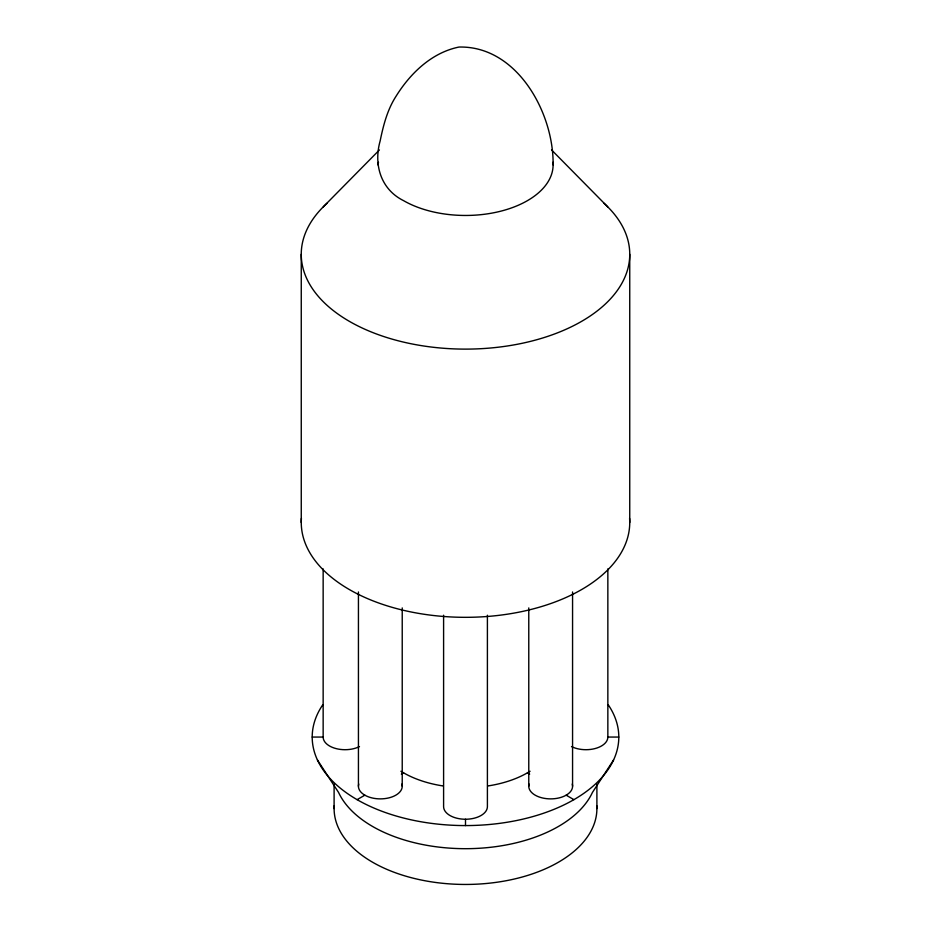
<?xml version="1.0" encoding="UTF-8"?>
<svg xmlns="http://www.w3.org/2000/svg" width="931" height="931" viewBox="0 0 931 931"><rect width="100%" height="100%" fill="white"/><g stroke="black" fill="none" stroke-linecap="round" stroke-linejoin="round"><path stroke-width="1.4" d="M552.979 162.25A87.595 50.577 0 0 1 501.122 211.093A87.595 50.577 0 0 1 403.565 200.642C380.651 189.319 373.494 164.345 380.139 140.965C383.351 125.336 387.366 109.602 396.164 96.068C410.431 73.177 431.786 52.59 458.995 47.05C517.112 45.631 553.945 113.105 553.095 164.88M377.905 164.88L378.498 162.262M613.576 759.975L592.419 792.467A131.399 75.865 0 0 1 465.5 848.688A131.399 75.865 0 0 1 338.581 792.467L317.424 759.975M323.255 206.88L379.429 149.949M357.108 799.648L364.847 795.179M401.342 774.103L403.565 772.823M312.211 737.061L323.15 737.061A21.902 12.638 0 0 0 336.021 748.582A21.902 12.638 0 0 0 359.494 746.569M571.506 746.569A21.902 12.638 0 0 0 594.979 748.582A21.902 12.638 0 0 0 607.85 737.061L618.789 737.061M527.435 772.823L529.658 774.103M566.153 795.179L573.892 799.648M551.571 149.949L607.745 206.88M629.74 254.291L629.74 522.5M607.85 568.888L607.85 737.061M596.899 784.274L596.899 808.585M572.565 591.965L572.565 786.241M528.773 607.92L528.773 786.241M487.402 615.228L487.402 806.607A21.902 12.638 0 0 1 465.5 819.245A21.902 12.638 0 0 1 443.598 806.607L443.598 615.228M465.5 819.245L465.5 825.576A153.289 88.503 0 0 0 608.315 704.907M402.227 607.92L402.227 786.241M358.435 591.965L358.435 786.241M334.101 784.274L334.101 808.585M323.15 568.888L323.15 737.061M301.26 254.291L301.26 522.5M596.806 805.769A131.399 75.865 0 0 1 465.5 884.45A131.399 75.865 0 0 1 334.194 805.769M465.5 825.576A153.289 88.503 0 0 1 322.685 704.907M530.065 771.24A87.595 50.577 0 0 1 488.17 785.915M442.83 785.915A87.595 50.577 0 0 1 400.935 771.24M401.901 784.042A21.902 12.638 0 0 1 380.337 798.879A21.902 12.638 0 0 1 358.761 784.042M572.239 784.042A21.902 12.638 0 0 1 550.663 798.879A21.902 12.638 0 0 1 529.099 784.042M603.882 203.202A164.24 94.822 0 0 1 572.961 326.001A164.24 94.822 0 0 1 358.039 326.001A164.24 94.822 0 0 1 327.118 203.202M629.589 518.392A164.24 94.822 0 0 1 465.5 617.323A164.24 94.822 0 0 1 301.411 518.392"/></g></svg>
